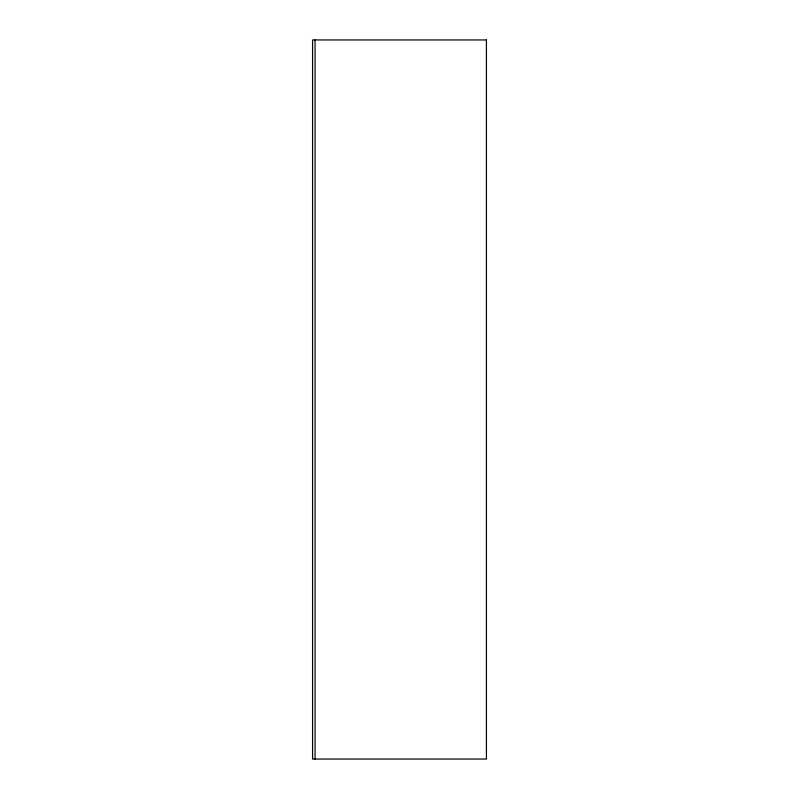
<?xml version="1.0" encoding="UTF-8"?>
<svg xmlns="http://www.w3.org/2000/svg" width="799" height="799" viewBox="0 0 799 799"><rect width="100%" height="100%" fill="white"/><g stroke="black" fill="none" stroke-linecap="round" stroke-linejoin="round"><path stroke-width="1.2" d="M315.056 39.95L315.056 759.05M486.431 39.95L312.569 39.95L312.569 759.05L486.431 759.05L486.431 39.95"/></g></svg>
